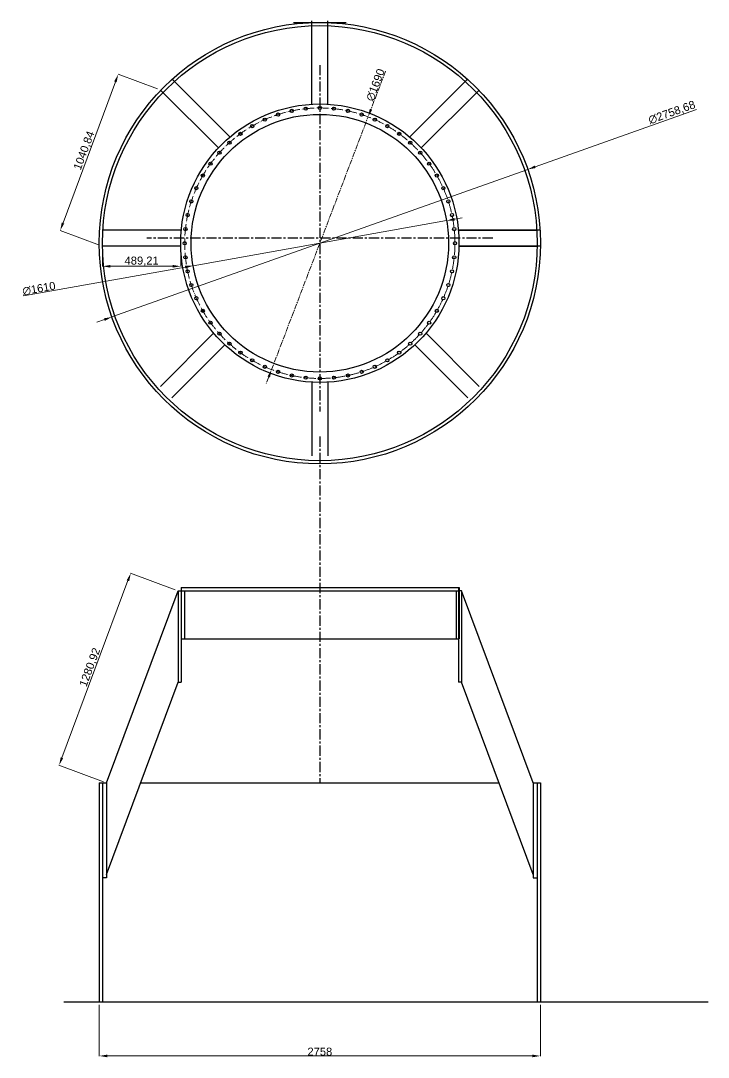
# Model space of a CAD drawing. Header units: millimetres. Extents: x 938 to 17271, y -5585 to 10594.
# Drawn here: x 938 to 5238, y -5208 to 1269 of the extents above; entities that cross this region are included whole.
import ezdxf

# ---------------------------------------------------------------- set-up
doc = ezdxf.new("R2010")
doc.units = ezdxf.units.MM
doc.linetypes.add('ACAD_ISO04W100', pattern=[30, 24, -3, 0, -3])
doc.linetypes.add('CENTER', pattern=[50.8, 31.75, -6.35, 6.35, -6.35])
doc.styles.get("Standard").update_dxf_attribs({"font": 'arial.ttf'})
doc.dimstyles.new('ISO-25', dxfattribs={"dimtxt": 50, "dimasz": 50, "dimexe": 1.25, "dimexo": 20, "dimgap": 1, "dimtad": 1, "dimtxsty": 'Standard', "dimcen": 2.5, "dimadec": 0, "dimazin": 0, "dimtfac": 1, "dimtmove": 0, "dimatfit": 3, "dimfxl": 1, "dimlwd": 5, "dimlwe": 5, "dimarcsym": 0})

# ---------------------------------------------------------------- blocks, each defined once
blk = doc.blocks.new('*U1')
blk.add_circle((0, 0), 10)
blk = doc.blocks.new('*U2')
at = {"color": 0, "linetype": 'ByBlock', "lineweight": -2, "transparency": 16777216}
for p, rotation in [((2547.7, 1998.6), 17.99999999999999), ((2633.2, 2021.4), 12.00000000000002), ((2720.5, 2035.3), 5.999999999999904), ((2897.2, 2035.3), 354.0000000000001), ((2984.5, 2021.4), 348.0000000000001), ((3070, 1998.6), 342), ((2465.1, 1966.9), 24), ((3152.5, 1966.9), 335.9999999999999), ((2312.2, 1878.5), 36), ((2386.3, 1926.7), 29.99999999999999), ((3231.3, 1926.7), 329.9999999999999), ((3305.5, 1878.5), 324.0000000000001), ((2243.4, 1822.9), 41.99999999999999), ((3374.3, 1822.9), 318), ((2180.9, 1760.3), 48.00000000000002), ((3436.8, 1760.3), 312), ((2125.2, 1691.6), 54), ((3492.5, 1691.6), 306), ((2077, 1617.4), 59.99999999999999), ((3540.6, 1617.4), 300.0000000000001), ((2036.9, 1538.6), 66.00000000000001), ((3580.8, 1538.6), 294), ((2005.2, 1456), 72), ((3612.5, 1456), 288), ((1982.3, 1370.6), 78), ((3635.4, 1370.6), 282), ((1968.5, 1283.2), 83.99999999999999), ((3649.2, 1283.2), 275.9999999999999), ((1963.8, 1194.9), 90), ((3653.8, 1194.9), 270), ((1968.5, 1106.6), 96), ((3649.2, 1106.6), 264), ((1982.3, 1019.2), 102), ((3635.4, 1019.2), 258.0000000000001), ((2005.2, 933.8), 108), ((3612.5, 933.8), 252), ((2036.9, 851.2), 114), ((3580.8, 851.2), 246), ((2077, 772.4), 120), ((3540.6, 772.4), 240), ((2125.2, 698.2), 126), ((3492.5, 698.2), 234), ((2180.9, 629.5), 132), ((3436.8, 629.5), 227.9999999999999), ((2243.4, 567), 138), ((2312.2, 511.3), 144), ((3305.5, 511.3), 216), ((3374.3, 567), 222.0000000000001), ((2386.3, 463.1), 150), ((3231.3, 463.1), 210), ((2465.1, 423), 156.0000000000001), ((2547.7, 391.3), 162.0000000000001), ((3070, 391.3), 198), ((3152.5, 423), 204), ((2633.2, 368.4), 168.0000000000001), ((2720.5, 354.5), 174), ((2808.8, 349.9), 180), ((2897.2, 354.5), 186), ((2984.5, 368.4), 192)]:
    blk.add_blockref('*U1', p, dxfattribs=dict(at, rotation=rotation))
blk.add_blockref('*U1', (2808.8, 2039.9), dxfattribs=at)
blk = doc.blocks.new('*D3')
at = {"color": 0, "linetype": 'CENTER', "lineweight": 5, "transparency": 16777216}
for p, q in [((3219.6, 953.6), (3128.4, 714.9)), ((2507.2, -910.5), (3110.5, 668.2)), ((2489.3, -957.2), (2471.5, -1003.9))]:
    blk.add_line(p, q, dxfattribs=at)
at = {"color": 0, "linetype": 'CENTER', "transparency": 16777216}
for points in [[(3120.6, 717.8), (3136.2, 711.9), (3110.5, 668.2)], [(2481.5, -954.2), (2497.1, -960.1), (2507.2, -910.5)]]:
    blk.add_solid(points, dxfattribs=at)
at = {"layer": 'Defpoints', "color": 0, "linetype": 'CENTER', "transparency": 16777216}
for p in [(3110.5, 668.2), (2507.2, -910.5)]:
    blk.add_point(p, dxfattribs=at)
at = {"color": 0, "linetype": 'CENTER', "transparency": 16777216, "insert": (3156.8, 867.5), "char_height": 50, "attachment_point": 5, "rotation": 69.08256}
blk.add_mtext('∅1690', dxfattribs=at)
blk = doc.blocks.new('*D4')
at = {"color": 0, "linetype": 'Continuous', "lineweight": 5, "transparency": 16777216}
for p, q in [((3601.4, 19.7), (2016.3, -262)), ((3650.7, 28.4), (3699.9, 37.2)), ((955.9, -450.4), (1967, -270.7))]:
    blk.add_line(p, q, dxfattribs=at)
at = {"color": 0, "linetype": 'Continuous', "transparency": 16777216}
for points in [[(3649.2, 36.6), (3652.1, 20.2), (3601.4, 19.7)], [(1965.6, -262.5), (1968.5, -278.9), (2016.3, -262)]]:
    blk.add_solid(points, dxfattribs=at)
at = {"layer": 'Defpoints', "color": 0, "linetype": 'Continuous', "transparency": 16777216}
for p in [(3601.4, 19.7), (2016.3, -262)]:
    blk.add_point(p, dxfattribs=at)
at = {"color": 0, "linetype": 'Continuous', "transparency": 16777216, "insert": (1052.2, -404.9), "char_height": 50, "attachment_point": 5, "rotation": 10.07486}
blk.add_mtext('∅1610', dxfattribs=at)
blk = doc.blocks.new('*D9')
at = {"color": 0, "linetype": 'Continuous', "lineweight": 5, "transparency": 16777216}
for p, q in [((1903.5, -2286.3), (1625.6, -2182.5)), ((1609.2, -2229.8), (1196.2, -3336.1)), ((1455.4, -3486.3), (1177.5, -3382.5))]:
    blk.add_line(p, q, dxfattribs=at)
at = {"color": 0, "linetype": 'Continuous', "transparency": 16777216}
for points in [[(1601.4, -2226.9), (1617, -2232.7), (1626.7, -2183)], [(1188.4, -3333.2), (1204, -3339), (1178.7, -3383)]]:
    blk.add_solid(points, dxfattribs=at)
at = {"layer": 'Defpoints', "color": 0, "linetype": 'Continuous', "transparency": 16777216}
for p in [(1922.2, -2293.3), (1178.7, -3383), (1474.1, -3493.3)]:
    blk.add_point(p, dxfattribs=at)
at = {"color": 0, "linetype": 'Continuous', "transparency": 16777216, "insert": (1373.6, -2772.1), "char_height": 50, "attachment_point": 5, "rotation": 69.52521}
blk.add_mtext('1280,92', dxfattribs=at)
blk = doc.blocks.new('*D10')
at = {"color": 0, "linetype": 'Continuous', "lineweight": 5, "transparency": 16777216}
for p, q in [((1793.8, 842.5), (1546.9, 934.3)), ((1530.6, 887), (1202.8, 5.1)), ((1431.1, -133.1), (1184.2, -41.3))]:
    blk.add_line(p, q, dxfattribs=at)
at = {"color": 0, "linetype": 'Continuous', "transparency": 16777216}
for points in [[(1522.8, 889.9), (1538.4, 884.1), (1548, 933.9)], [(1194.9, 8), (1210.6, 2.2), (1185.3, -41.7)]]:
    blk.add_solid(points, dxfattribs=at)
at = {"layer": 'Defpoints', "color": 0, "linetype": 'Continuous', "transparency": 16777216}
for p in [(1812.5, 835.5), (1185.3, -41.7), (1449.8, -140.1)]:
    blk.add_point(p, dxfattribs=at)
at = {"color": 0, "linetype": 'Continuous', "transparency": 16777216, "insert": (1337.6, 456.9), "char_height": 50, "attachment_point": 5, "rotation": 69.60706}
blk.add_mtext('1040,84', dxfattribs=at)
blk = doc.blocks.new('*D11')
at = {"color": 0, "linetype": 'Continuous', "lineweight": 5, "transparency": 16777216}
for p, q in [((5164.3, 713.9), (4156, 356.4)), ((1508.8, -582), (4108.9, 339.7)), ((1461.7, -598.8), (1414.5, -615.5))]:
    blk.add_line(p, q, dxfattribs=at)
at = {"color": 0, "linetype": 'Continuous', "transparency": 16777216}
for points in [[(4153.2, 364.3), (4158.8, 348.6), (4108.9, 339.7)], [(1458.9, -590.9), (1464.4, -606.6), (1508.8, -582)]]:
    blk.add_solid(points, dxfattribs=at)
at = {"layer": 'Defpoints', "color": 0, "linetype": 'Continuous', "transparency": 16777216}
for p in [(4108.9, 339.7), (1508.8, -582)]:
    blk.add_point(p, dxfattribs=at)
at = {"color": 0, "linetype": 'Continuous', "transparency": 16777216, "insert": (5010.9, 693.3), "char_height": 50, "attachment_point": 5, "rotation": 19.52024}
blk.add_mtext('∅2758,68', dxfattribs=at)
blk = doc.blocks.new('*D12')
at = {"color": 0, "linetype": 'Continuous', "lineweight": 5, "transparency": 16777216}
for p, q in [((1449.8, -160.1), (1449.8, -266.7)), ((1939, -160.1), (1939, -266.7)), ((1499.8, -265.4), (1889, -265.4))]:
    blk.add_line(p, q, dxfattribs=at)
at = {"color": 0, "linetype": 'Continuous', "transparency": 16777216}
for points in [[(1499.8, -257.1), (1499.8, -273.7), (1449.8, -265.4)], [(1889, -257.1), (1889, -273.7), (1939, -265.4)]]:
    blk.add_solid(points, dxfattribs=at)
at = {"layer": 'Defpoints', "color": 0, "linetype": 'Continuous', "transparency": 16777216}
for p in [(1449.8, -140.1), (1939, -140.1), (1939, -265.4)]:
    blk.add_point(p, dxfattribs=at)
at = {"color": 0, "linetype": 'Continuous', "transparency": 16777216, "insert": (1694.4, -234.4), "char_height": 50, "attachment_point": 5}
blk.add_mtext('489,21', dxfattribs=at)
blk = doc.blocks.new('*D13')
at = {"color": 0, "linetype": 'Continuous', "lineweight": 5, "transparency": 16777216}
for p, q in [((1429.8, -4881.1), (1429.8, -5200.8)), ((4187.8, -4881.1), (4187.8, -5200.8)), ((1479.8, -5199.5), (4137.8, -5199.5))]:
    blk.add_line(p, q, dxfattribs=at)
at = {"color": 0, "linetype": 'Continuous', "transparency": 16777216}
for points in [[(1479.8, -5191.2), (1479.8, -5207.9), (1429.8, -5199.5)], [(4137.8, -5191.2), (4137.8, -5207.9), (4187.8, -5199.5)]]:
    blk.add_solid(points, dxfattribs=at)
at = {"layer": 'Defpoints', "color": 0, "linetype": 'Continuous', "transparency": 16777216}
for p in [(1429.8, -4861.1), (4187.8, -4861.1), (4187.8, -5199.5)]:
    blk.add_point(p, dxfattribs=at)
at = {"color": 0, "linetype": 'Continuous', "transparency": 16777216, "insert": (2808.8, -5173), "char_height": 50, "attachment_point": 5}
blk.add_mtext('2758', dxfattribs=at)

msp = doc.modelspace()

# ---------------------------------------------------------------- linework, layer by layer
at = {"linetype": 'Continuous'}
for p, q in [((2643.841, 1258.181), (2973.841, 1258.181)), ((1474.137, -3493.274), (1922.197, -2293.274)), ((1922.197, -2293.274), (1922.197, -2865.037)), ((1922.197, -2293.274), (1942.197, -2293.274)), ((1942.197, -2273.274), (1942.197, -2865.037)), ((1942.197, -2273.274), (3681.085, -2273.274)), ((1942.197, -2293.274), (3681.085, -2293.274)), ((1962.197, -2293.274), (1962.197, -2593.274)), ((3661.085, -2293.274), (3661.085, -2593.274)), ((3675.485, -2273.274), (3675.485, -2865.037)), ((3695.485, -2293.274), (3675.485, -2293.274)), ((3681.085, -2273.274), (3681.085, -2593.274)), ((3681.085, -2273.274), (3681.085, -2593.274)), ((4143.545, -3493.274), (3695.485, -2293.274)), ((3695.485, -2293.274), (3695.485, -2865.037)), ((1942.197, -2593.274), (3681.085, -2593.274)), ((1474.137, -4065.037), (1922.197, -2865.037)), ((1922.197, -2865.037), (1942.197, -2865.037)), ((3695.485, -2865.037), (3675.485, -2865.037)), ((4143.545, -4065.037), (3695.485, -2865.037)), ((1429.841, -3493.274), (1474.137, -3493.274)), ((1429.841, -3493.274), (1429.841, -4861.086)), ((1449.841, -3493.274), (1449.841, -4861.086)), ((1449.841, -3493.274), (1469.841, -3493.274)), ((1474.137, -3493.274), (1474.137, -4085.802)), ((1687.624, -3493.274), (3930.058, -3493.274)), ((4143.545, -3493.274), (4143.545, -4085.802)), ((4143.545, -3493.274), (4187.841, -3493.274)), ((4167.841, -3493.274), (4167.841, -4861.086)), ((4187.841, -3493.274), (4187.841, -4861.086)), ((1474.137, -4085.802), (1449.841, -4085.802)), ((4143.545, -4085.802), (4167.841, -4085.802)), ((1208.179, -4861.086), (5237.932, -4861.086))]:
    msp.add_line(p, q, dxfattribs=at)
for p, q in [((2758.841, 747.405), (2758.841, 1268.939)), ((2858.841, 747.405), (2858.841, 1268.939)), ((2246.671, 542.82), (1883.238, 906.253)), ((3371.011, 542.82), (3734.444, 906.253)), ((2174.17, 473.9), (1812.528, 835.542)), ((3443.512, 473.9), (3805.155, 835.542)), ((1942.629, -40.061), (1449.841, -40.061)), ((4187.841, -40.061), (3675.053, -40.061)), ((3675.053, -40.061), (4167.841, -40.061)), ((1939.047, -140.061), (1449.841, -140.061)), ((4187.841, -140.061), (3678.636, -140.061)), ((3678.636, -140.061), (4167.841, -140.061)), ((2144.864, -683.327), (1812.528, -1015.663)), ((3472.818, -683.327), (3805.155, -1015.663)), ((2213.784, -755.828), (1883.238, -1086.374)), ((3403.898, -755.828), (3734.444, -1086.374)), ((2758.841, -989.719), (2758.841, -1449.061)), ((2858.841, -989.719), (2858.841, -1449.061))]:
    msp.add_line(p, q)
at = {"linetype": 'CENTER', "ltscale": 2}
for p, q in [((2808.841, 991.627), (2808.841, -1171.748)), ((3890.529, -90.061), (1727.153, -90.061)), ((2808.841, -1329.898), (2808.841, -3493.274))]:
    msp.add_line(p, q, dxfattribs=at)
at = {"linetype": 'Continuous'}
for radius in [1379.338, 1359.338]:
    msp.add_circle((2808.841, -121.157), radius, dxfattribs=at)
for radius in [870, 805]:
    msp.add_circle((2808.841, -121.157), radius)
at = {"linetype": 'ACAD_ISO04W100', "lineweight": 5, "ltscale": 3}
msp.add_circle((2808.841, -121.157), 845, dxfattribs=at)

# ---------------------------------------------------------------- block references
at = {"linetype": 'CENTER'}
msp.add_blockref('*U2', (0, -1316.072), dxfattribs=at)

# ---------------------------------------------------------------- dimensions: what is measured, and where the dimension line sits
dim = msp.add_diameter_dim_2p(p1=(2507.157, -910.468), p2=(3110.525, 668.154), dimstyle='ISO-25', dxfattribs=at)
dim.commit()
dim.dimension.update_dxf_attribs({"geometry": '*D3', "text_midpoint": (3156.833, 867.535)})
at = {"linetype": 'Continuous'}
for p1, p2, distance, picture, middle in [((1812.528, 835.542), (1449.841, -140.061), -282.19, '*D10', (1337.579, 456.89)), ((1922.197, -2293.274), (1474.137, -3493.274), -315.394, '*D9', (1373.612, -2772.09))]:
    dim = msp.add_aligned_dim(p1=p1, p2=p2, distance=distance, dimstyle='ISO-25', dxfattribs=at)
    dim.commit()
    dim.dimension.update_dxf_attribs({"geometry": picture, "text_midpoint": middle})
for p1, p2, picture, middle in [((1508.783, -582.0484), (4108.8992, 339.7348), '*D11', (5021.539, 663.2804)), ((3601.428, 19.666), (2016.254, -261.979), '*D4', (1057.101, -432.396))]:
    dim = msp.add_diameter_dim_2p(p1=p1, p2=p2, dimstyle='ISO-25', dxfattribs=at)
    dim.commit()
    dim.dimension.update_dxf_attribs({"geometry": picture, "text_midpoint": middle, "dimtype": 163})
dim = msp.add_linear_dim(base=(1939.047, -265.408), p1=(1449.841, -140.061), p2=(1939.047, -140.061), dimstyle='ISO-25', dxfattribs=at)
dim.commit()
dim.dimension.update_dxf_attribs({"geometry": '*D12', "text_midpoint": (1694.444, -265.408), "dimtype": 160})
dim = msp.add_linear_dim(base=(4187.841, -5199.522), p1=(1429.841, -4861.086), p2=(4187.841, -4861.086), dimstyle='ISO-25', dxfattribs=at)
dim.commit()
dim.dimension.update_dxf_attribs({"geometry": '*D13', "text_midpoint": (2808.841, -5172.994)})

doc.saveas('drawing.dxf')
